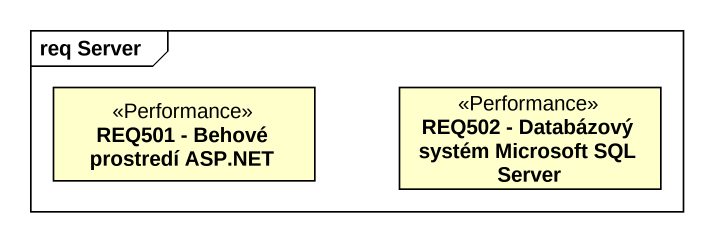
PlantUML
@startuml
mainframe req Server
hide circle
hide empty members
class "REQ501 - Behové prostredí ASP.NET" as REQ501_Behové_prostredí_ASP <<Performance>>
class "REQ502 - Databázový systém Microsoft SQL Server" as REQ502_Databázový_systém <<Performance>>
@enduml
